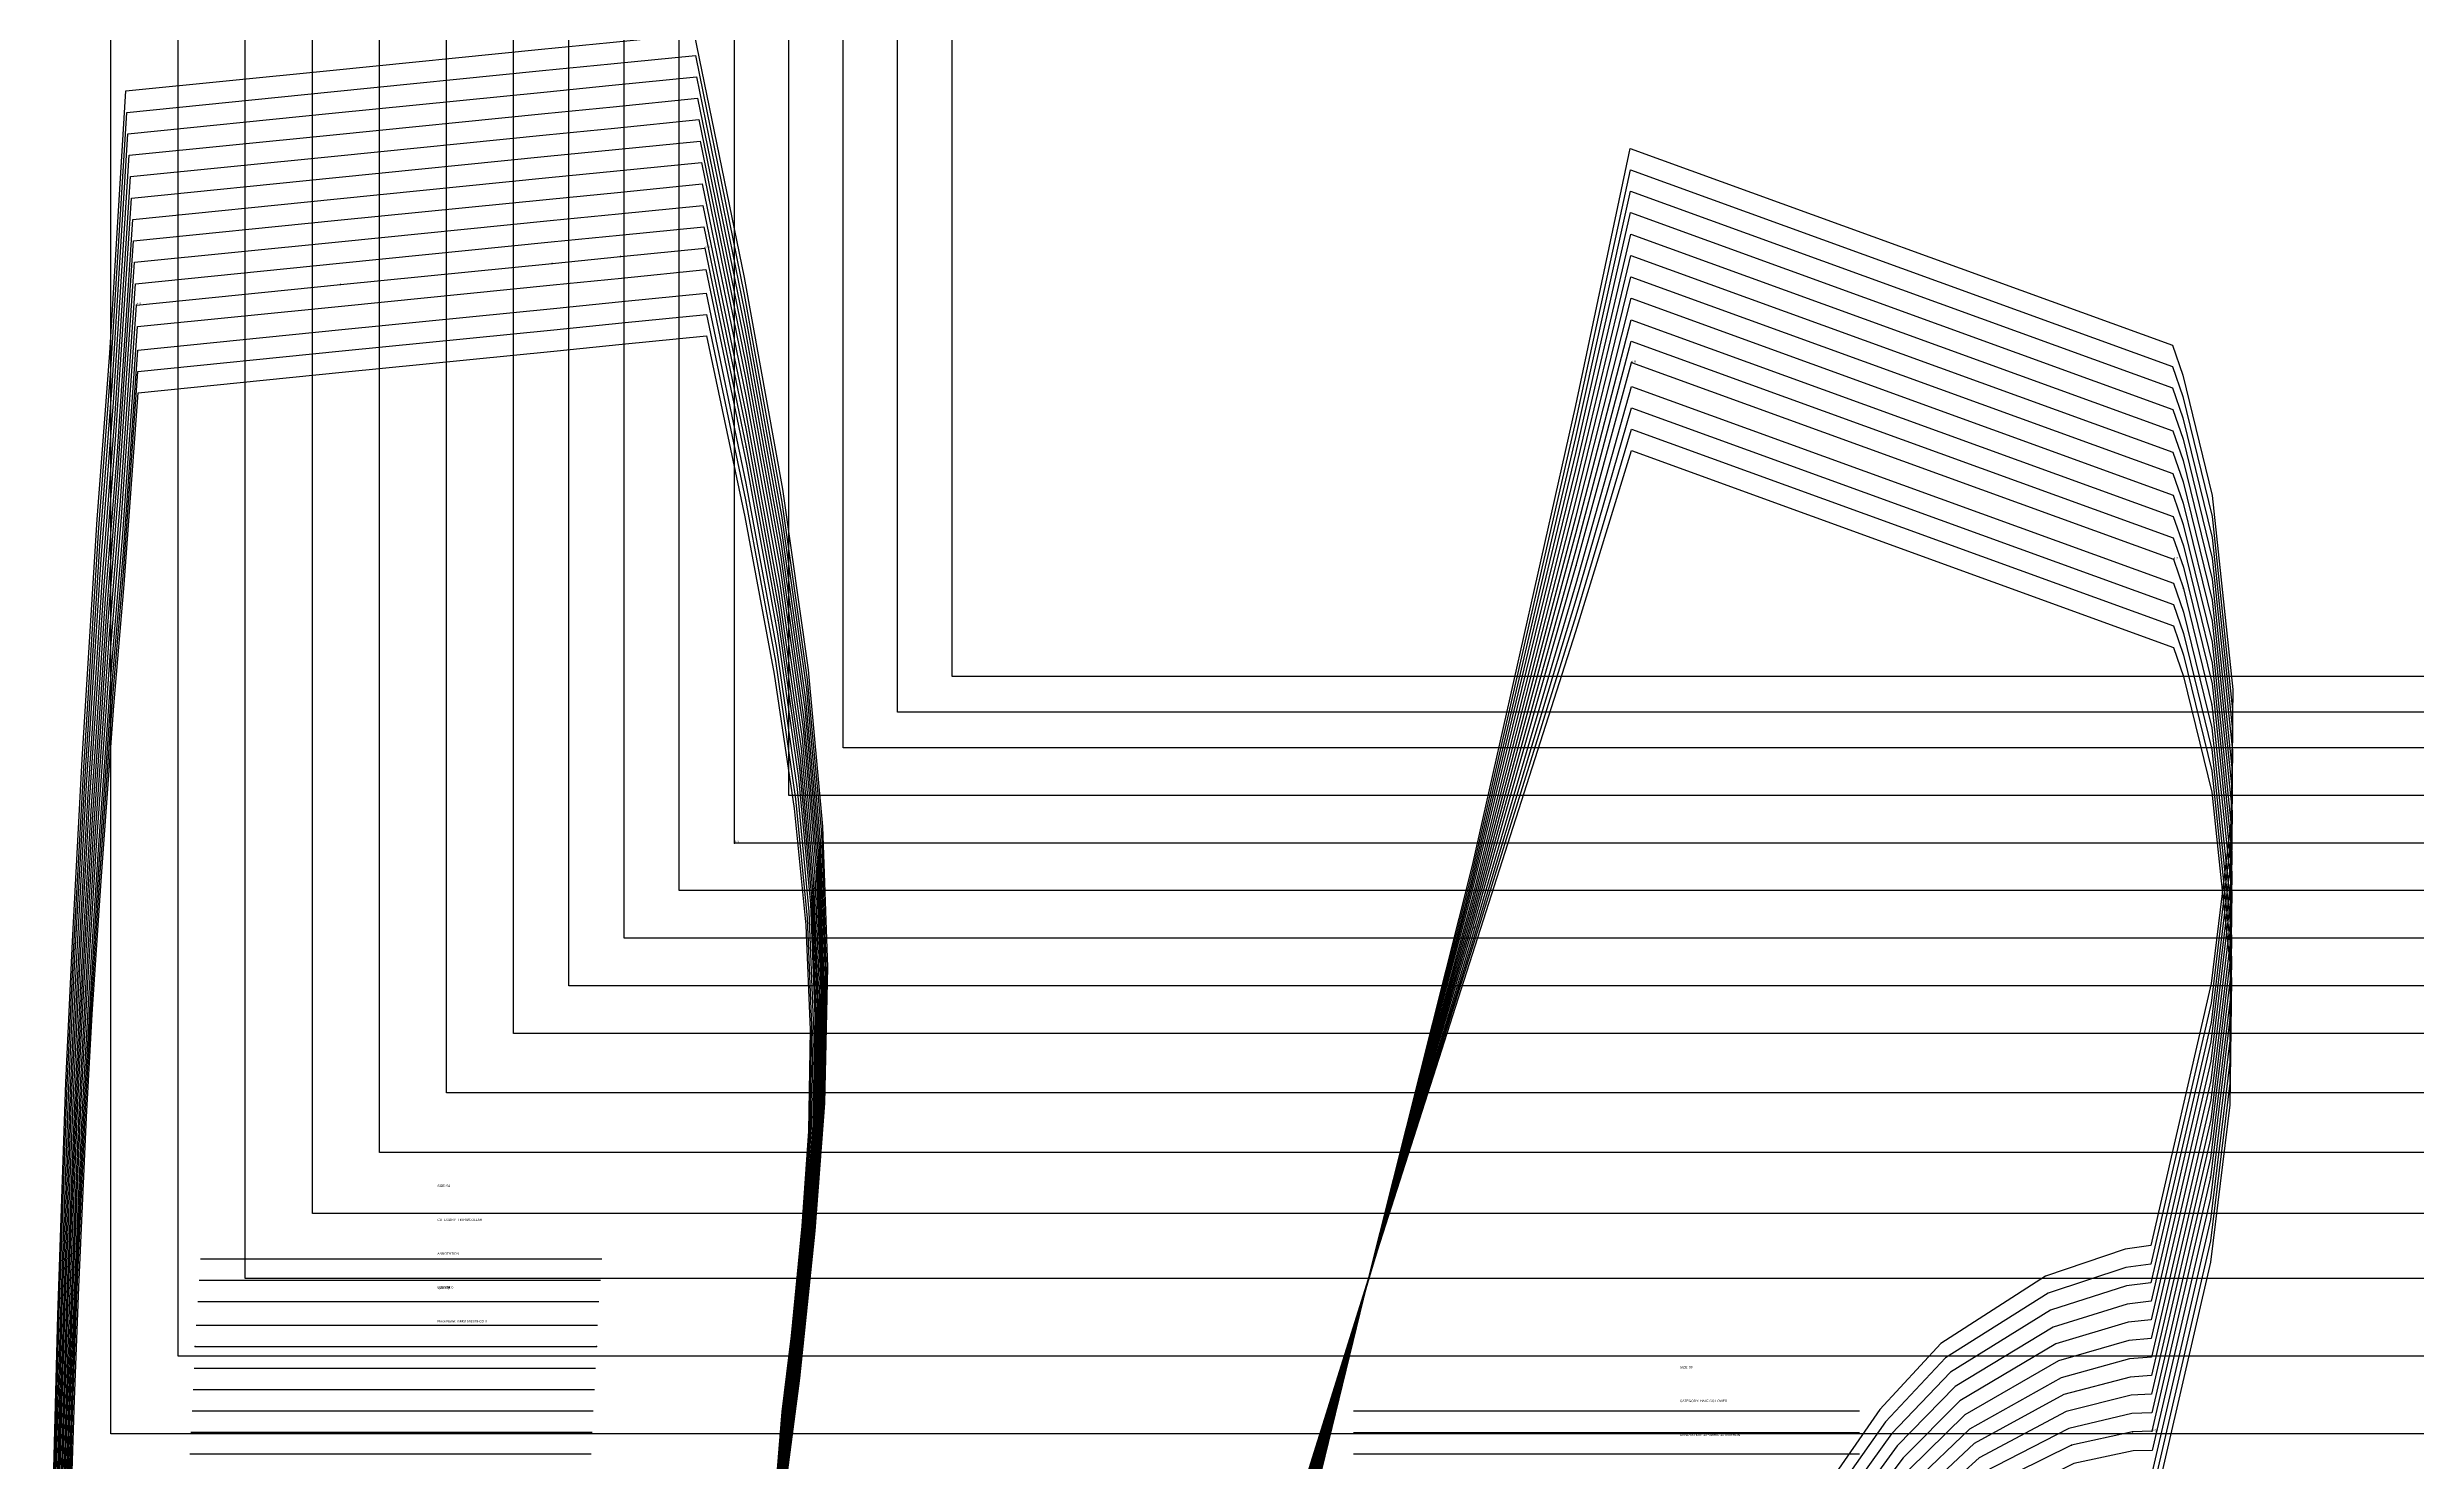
# Model space of a CAD drawing. Extents: x -839 to 1721, y -537 to 682.
# Drawn here: x 787.2 to 1036.1, y 133.1 to 281.7 of the extents above; entities that cross this region are included whole.
import ezdxf

# ---------------------------------------------------------------- set-up
doc = ezdxf.new("R2010")
doc.units = 0

# ---------------------------------------------------------------- blocks, each defined once
blk = doc.blocks.new('GMG1016S19-FR_42')
at = {"layer": '1'}
for points in [[(882.2487, 215.6359), (882.2462, 450.6392)], [(1499.1309, 215.6359), (882.2487, 215.6359)]]:
    blk.add_lwpolyline(points, dxfattribs=at)
at = {"layer": '6'}
blk.add_line((1499.1309, 215.6359), (882.2487, 215.6359), dxfattribs=at)
blk = doc.blocks.new('GMG1016S19-FR_44')
at = {"layer": '1'}
for points in [[(876.5286, 211.8843), (876.5261, 454.3908)], [(1502.2526, 211.8843), (876.5286, 211.8843)]]:
    blk.add_lwpolyline(points, dxfattribs=at)
at = {"layer": '6'}
blk.add_line((1502.2526, 211.8843), (876.5286, 211.8843), dxfattribs=at)
blk = doc.blocks.new('GMG1016S19-FR_46')
at = {"layer": '1'}
for points in [[(870.8111, 208.1353), (870.8086, 458.1399)], [(1505.3742, 208.1353), (870.8111, 208.1353)]]:
    blk.add_lwpolyline(points, dxfattribs=at)
at = {"layer": '6'}
blk.add_line((1505.3742, 208.1353), (870.8111, 208.1353), dxfattribs=at)
blk = doc.blocks.new('GMG1016S19-FR_48')
at = {"layer": '1'}
for points in [[(865.091, 203.134), (865.091, 463.1411)], [(1508.4984, 203.134), (865.091, 203.134)]]:
    blk.add_lwpolyline(points, dxfattribs=at)
at = {"layer": '6'}
blk.add_line((1508.4984, 203.134), (865.091, 203.134), dxfattribs=at)
blk = doc.blocks.new('GMG1016S19-FR_50')
at = {"layer": '1'}
for points in [[(859.376, 198.1353), (859.3735, 468.1398)], [(1511.6201, 198.1353), (859.376, 198.1353)]]:
    blk.add_lwpolyline(points, dxfattribs=at)
at = {"layer": '2'}
blk.add_point((859.376, 198.1353), dxfattribs=at)
at = {"layer": '4'}
blk.add_point((859.376, 198.1353, -3.998), dxfattribs=at)
at = {"layer": '6'}
blk.add_line((1511.6201, 198.1353), (859.376, 198.1353), dxfattribs=at)
at = {"layer": '2'}
blk.add_text('# 1', height=0.25, dxfattribs=at).set_placement((859.376, 198.1353))
blk = doc.blocks.new('GMG1016S19-FR_52')
at = {"layer": '1'}
for points in [[(853.5797, 193.1366), (853.5772, 473.1411)], [(1514.6655, 193.1366), (853.5797, 193.1366)]]:
    blk.add_lwpolyline(points, dxfattribs=at)
at = {"layer": '6'}
blk.add_line((1514.6655, 193.1366), (853.5797, 193.1366), dxfattribs=at)
blk = doc.blocks.new('GMG1016S19-FR_54')
at = {"layer": '1'}
for points in [[(847.7835, 188.1353), (847.7809, 478.1398)], [(1517.711, 188.1353), (847.7835, 188.1353)]]:
    blk.add_lwpolyline(points, dxfattribs=at)
at = {"layer": '6'}
blk.add_line((1517.711, 188.1353), (847.7835, 188.1353), dxfattribs=at)
blk = doc.blocks.new('GMG1016S19-FR_56')
at = {"layer": '1'}
for points in [[(841.9872, 183.1366), (841.9846, 484.3908)], [(1520.8047, 183.1366), (841.9872, 183.1366)]]:
    blk.add_lwpolyline(points, dxfattribs=at)
at = {"layer": '6'}
blk.add_line((1520.8047, 183.1366), (841.9872, 183.1366), dxfattribs=at)
blk = doc.blocks.new('GMG1016S19-FR_58')
at = {"layer": '1'}
for points in [[(836.1909, 178.1353), (836.1884, 490.69)], [(1523.901, 178.1353), (836.1909, 178.1353)]]:
    blk.add_lwpolyline(points, dxfattribs=at)
at = {"layer": '6'}
blk.add_line((1523.901, 178.1353), (836.1909, 178.1353), dxfattribs=at)
blk = doc.blocks.new('GMG1016S19-FR_60')
at = {"layer": '1'}
for points in [[(829.1475, 171.8844), (829.1424, 498.1423)], [(1528.2469, 171.8844), (829.1475, 171.8844)]]:
    blk.add_lwpolyline(points, dxfattribs=at)
at = {"layer": '6'}
blk.add_line((1528.2469, 171.8844), (829.1475, 171.8844), dxfattribs=at)
blk = doc.blocks.new('GMG1016S19-FR_62')
at = {"layer": '1'}
for points in [[(822.1015, 165.636), (822.099, 505.5921)], [(1532.5929, 165.636), (822.1015, 165.636)]]:
    blk.add_lwpolyline(points, dxfattribs=at)
at = {"layer": '6'}
blk.add_line((1532.5929, 165.636), (822.1015, 165.636), dxfattribs=at)
blk = doc.blocks.new('GMG1016S19-FR_64')
at = {"layer": '1'}
for points in [[(815.048, 159.2276), (815.0454, 512.8845)], [(1536.9439, 159.2276), (815.048, 159.2276)]]:
    blk.add_lwpolyline(points, dxfattribs=at)
at = {"layer": '6'}
blk.add_line((1536.9439, 159.2276), (815.048, 159.2276), dxfattribs=at)
blk = doc.blocks.new('GMG1016S19-FR_66')
at = {"layer": '1'}
for points in [[(807.9969, 152.3772), (807.9944, 519.7349)], [(1541.2975, 152.3772), (807.9969, 152.3772)]]:
    blk.add_lwpolyline(points, dxfattribs=at)
at = {"layer": '6'}
blk.add_line((1541.2975, 152.3772), (807.9969, 152.3772), dxfattribs=at)
blk = doc.blocks.new('GMG1016S19-FR_68')
at = {"layer": '1'}
for points in [[(800.9433, 144.2263), (800.9408, 527.8832)], [(1545.6485, 144.2263), (800.9433, 144.2263)]]:
    blk.add_lwpolyline(points, dxfattribs=at)
at = {"layer": '6'}
blk.add_line((1545.6485, 144.2263), (800.9433, 144.2263), dxfattribs=at)
blk = doc.blocks.new('GMG1016S19-FR_70')
at = {"layer": '1'}
for points in [[(793.8923, 136.078), (793.8898, 536.034)], [(1550.002, 136.078), (793.8923, 136.078)]]:
    blk.add_lwpolyline(points, dxfattribs=at)
at = {"layer": '6'}
blk.add_line((1550.002, 136.078), (793.8923, 136.078), dxfattribs=at)
blk = doc.blocks.new('GMG1016S19-CO 3_42')
at = {"layer": '1'}
for points in [[(796.7396, 245.4428), (818.1874, 247.5993), (840.4175, 249.8319), (847.5828, 250.5406), (856.4576, 251.4245)], [(856.4576, 251.4245), (860.4708, 232.4151), (863.5747, 215.8721), (865.6676, 201.7599), (866.869, 189.5018), (867.3313, 178.524), (867.1688, 167.8788), (866.4702, 157.8788), (865.3425, 146.3447), (864.3595, 138.3742), (863.6458, 129.7128), (862.9244, 121.4425), (862.2132, 113.0707), (861.342, 100.9701), (860.6232, 85.7047), (860.1685, 66.797), (860.1203, 51.8719), (860.3006, 44.1097)], [(789.3, 44.1097), (789.1501, 58.6487), (789.0434, 73.2562), (789.0409, 86.5632), (789.1374, 99.977), (789.3432, 113.4492), (789.653, 126.8019), (790.0544, 139.6747), (790.4988, 151.4755), (791.3091, 169.3266), (791.9263, 180.1521), (792.8458, 194.1551), (794.1946, 212.5599), (795.2842, 225.3108), (796.7396, 245.4428)]]:
    blk.add_lwpolyline(points, dxfattribs=at)
at = {"layer": '5'}
blk.add_line((803.3106, 154.4397), (845.4594, 154.4397), dxfattribs=at)
at = {"layer": '7'}
blk.add_line((803.3106, 154.4397), (845.4594, 154.4397), dxfattribs=at)
at = {"layer": '1'}
for s, p in [('SIZE: 42', (828.1848, 151.3231)), ('Piece Name: GMG1016S19-CO 3', (828.1848, 147.7671))]:
    blk.add_text(s, height=0.25, dxfattribs=at).set_placement(p)
blk = doc.blocks.new('GMG1016S19-CO 3_44')
at = {"layer": '1'}
for points in [[(796.7269, 247.6831), (818.1747, 249.8395), (840.4048, 252.0722), (847.5701, 252.7808), (856.4449, 253.6648)], [(856.4449, 253.6648), (860.5317, 234.1906), (863.6889, 217.2437), (865.8149, 202.786), (867.029, 190.2283), (867.4888, 178.9837), (867.311, 168.0795), (866.582, 157.8382), (865.4111, 146.0272), (864.3951, 137.8636), (863.6534, 128.9965), (862.9041, 120.5231), (862.1649, 111.9506), (861.2556, 99.5604), (860.5013, 83.9242), (860.011, 64.5592), (859.9628, 49.6342), (860.1431, 41.8719)], [(789.1425, 41.8719), (788.9926, 56.4109), (788.8859, 71.0185), (788.8809, 84.6684), (788.9748, 98.4352), (789.1806, 112.2579), (789.4955, 125.9536), (789.902, 139.1616), (790.3541, 151.2672), (791.1796, 169.5831), (791.8095, 180.6931), (792.7493, 195.0568), (794.126, 213.9443), (795.241, 227.0278), (796.7269, 247.6831)]]:
    blk.add_lwpolyline(points, dxfattribs=at)
at = {"layer": '5'}
blk.add_line((803.1531, 152.2019), (845.3019, 152.2019), dxfattribs=at)
at = {"layer": '7'}
blk.add_line((803.1531, 152.2019), (845.3019, 152.2019), dxfattribs=at)
at = {"layer": '1'}
for s, p in [('SIZE: 44', (828.1848, 151.3231)), ('Piece Name: GMG1016S19-CO 3', (828.1848, 147.7671))]:
    blk.add_text(s, height=0.25, dxfattribs=at).set_placement(p)
blk = doc.blocks.new('GMG1016S19-CO 3_46')
at = {"layer": '1'}
for points in [[(796.7092, 249.9183), (818.1569, 252.0747), (840.387, 254.3074), (847.5523, 255.0161), (856.4271, 255.9)], [(856.4271, 255.9), (860.5876, 235.961), (863.8007, 218.6077), (865.9597, 203.8097), (867.1891, 190.9547), (867.6463, 179.4409), (867.4507, 168.2827), (866.6938, 157.7976), (865.4822, 145.7072), (864.4332, 137.3531), (863.661, 128.2777), (862.8838, 119.6061), (862.1167, 110.8304), (861.1769, 98.1482), (860.3869, 82.1436), (859.8612, 62.3215), (859.8129, 47.3965), (859.9907, 39.6342)], [(788.9926, 39.6342), (788.8428, 54.1732), (788.7361, 68.7807), (788.7259, 82.7786), (788.8148, 96.8909), (789.018, 111.0616), (789.3406, 125.1103), (789.7496, 138.651), (790.2068, 151.064), (791.05, 169.8422), (791.6926, 181.2316), (792.6477, 195.9636), (794.0548, 215.326), (795.1928, 228.7397), (796.7092, 249.9183)]]:
    blk.add_lwpolyline(points, dxfattribs=at)
at = {"layer": '5'}
blk.add_line((803.0033, 149.9642), (845.1495, 149.9642), dxfattribs=at)
at = {"layer": '7'}
blk.add_line((803.0033, 149.9642), (845.1495, 149.9642), dxfattribs=at)
at = {"layer": '1'}
for s, p in [('SIZE: 46', (828.1848, 151.3231)), ('Piece Name: GMG1016S19-CO 3', (828.1848, 147.7671))]:
    blk.add_text(s, height=0.25, dxfattribs=at).set_placement(p)
blk = doc.blocks.new('GMG1016S19-CO 3_48')
at = {"layer": '1'}
for points in [[(796.6736, 252.4024), (818.1214, 254.5589), (840.3514, 256.7915), (847.5168, 257.5002), (856.3915, 258.3841)], [(856.3915, 258.3841), (860.6384, 237.9269), (863.9125, 220.1266), (866.1121, 204.945), (867.3592, 191.7624), (867.8139, 179.954), (867.6031, 168.5062), (866.8131, 157.7569), (865.5584, 145.3541), (864.4713, 136.7892), (863.6737, 127.4827), (862.8685, 118.5876), (862.071, 109.5909), (861.0905, 96.5836), (860.26, 80.1701), (859.7011, 59.8399), (859.6529, 44.9149), (859.8332, 37.1526)], [(788.8326, 37.1526), (788.6828, 51.6916), (788.5761, 66.2991), (788.5583, 80.6781), (788.6446, 95.1764), (788.8478, 109.7382), (789.1679, 124.168), (789.5844, 138.0821), (790.0467, 150.8354), (790.9002, 170.1293), (791.5555, 181.8285), (792.5308, 196.9644), (793.966, 216.8576), (795.1267, 230.6397), (796.6736, 252.4024)]]:
    blk.add_lwpolyline(points, dxfattribs=at)
at = {"layer": '5'}
blk.add_line((802.8433, 147.4826), (844.992, 147.4826), dxfattribs=at)
at = {"layer": '7'}
blk.add_line((802.8433, 147.4826), (844.992, 147.4826), dxfattribs=at)
at = {"layer": '1'}
for s, p in [('SIZE: 48', (828.1848, 151.3231)), ('Piece Name: GMG1016S19-CO 3', (828.1848, 147.7671))]:
    blk.add_text(s, height=0.25, dxfattribs=at).set_placement(p)
blk = doc.blocks.new('GMG1016S19-CO 3_50')
at = {"layer": '1'}
for points in [[(796.5644, 254.6528), (818.0121, 256.8093), (840.2422, 259.0419), (847.4076, 259.7506), (856.2823, 260.6345)], [(856.2823, 260.6345), (860.6181, 239.7151), (863.9607, 221.5109), (866.2035, 205.9839), (867.4736, 192.499), (867.9358, 180.4213), (867.7148, 168.7196), (866.9046, 157.7239), (865.6143, 145.0442), (864.5018, 136.2812), (863.6813, 126.7638), (862.8533, 117.6706), (862.0354, 108.4682), (861.027, 95.1637), (860.1736, 78.3819), (859.5919, 57.5895), (859.5437, 42.6644), (859.724, 34.9022)], [(788.7234, 34.9022), (788.5735, 49.4412), (788.4669, 64.0487), (788.4338, 78.7781), (788.5075, 93.627), (788.7005, 108.5393), (789.013, 123.3196), (789.4244, 137.569), (789.8867, 150.6297), (790.7401, 170.3909), (791.398, 182.3746), (792.381, 197.8762), (793.8288, 218.2496), (795.0048, 232.3669), (796.5644, 254.6528)]]:
    blk.add_lwpolyline(points, dxfattribs=at)
at = {"layer": '2'}
for p in [(847.4076, 259.7506), (856.2823, 260.6345), (856.2823, 260.6345), (796.5644, 254.6528), (796.5644, 254.6528), (802.734, 145.2322), (844.8828, 145.2322)]:
    blk.add_point(p, dxfattribs=at)
at = {"layer": '3'}
for p in [(840.2422, 259.0419), (818.0121, 256.8093), (860.6181, 239.7151), (795.0048, 232.3669), (863.9607, 221.5109), (793.8288, 218.2496), (866.2035, 205.9839), (792.381, 197.8762), (867.4736, 192.499), (791.398, 182.3746), (867.9358, 180.4213), (790.7401, 170.3909), (867.7148, 168.7196), (866.9046, 157.7239), (789.8867, 150.6297), (865.6143, 145.0442), (789.4244, 137.569), (864.5018, 136.2812)]:
    blk.add_point(p, dxfattribs=at)
at = {"layer": '5'}
blk.add_line((802.734, 145.2322), (844.8828, 145.2322), dxfattribs=at)
at = {"layer": '7'}
blk.add_line((802.734, 145.2322), (844.8828, 145.2322), dxfattribs=at)
at = {"layer": '1'}
for s, p in [('SIZE: 50', (828.1848, 161.9911)), ('CATEGORY: TM-RIBCOLLAR', (828.1848, 158.4351)), ('ANNOTATION', (828.1848, 154.8791)), ('Quantity: 0', (828.1848, 151.3231)), ('Piece Name: GMG1016S19-CO 3', (828.1848, 147.7671))]:
    blk.add_text(s, height=0.25, dxfattribs=at).set_placement(p)
at = {"layer": '2'}
for p in [(856.2823, 260.6345), (856.2823, 260.6345), (796.5644, 254.6528), (796.5644, 254.6528)]:
    blk.add_text('# 3', height=0.25, dxfattribs=at).set_placement(p)
blk = doc.blocks.new('GMG1016S19-CO 3_52')
at = {"layer": '1'}
for points in [[(796.4602, 256.9033), (817.908, 259.0597), (840.1381, 261.2924), (847.3034, 262.0011), (856.1782, 262.885)], [(856.1782, 262.885), (860.6003, 241.4982), (864.009, 222.8901), (866.2975, 207.0177), (867.5904, 193.2331), (868.0603, 180.8887), (867.8292, 168.9253), (866.9986, 157.6883), (865.6727, 144.7267), (864.5348, 135.7732), (863.6889, 126.0425), (862.8406, 116.7486), (862.0024, 107.343), (860.9661, 93.7464), (860.0898, 76.5912), (859.4878, 55.339), (859.4395, 40.414), (859.6199, 32.6518)], [(788.6192, 32.6518), (788.4694, 47.1907), (788.3627, 61.7983), (788.3119, 76.8731), (788.3729, 92.07), (788.5557, 107.3354), (788.8605, 122.4636), (789.2669, 137.0508), (789.7292, 150.4188), (790.5827, 170.6474), (791.2431, 182.9156), (792.2337, 198.7805), (793.6942, 219.6415), (794.8854, 234.0865), (796.4602, 256.9033)]]:
    blk.add_lwpolyline(points, dxfattribs=at)
at = {"layer": '5'}
blk.add_line((802.6299, 142.9817), (844.7786, 142.9817), dxfattribs=at)
at = {"layer": '7'}
blk.add_line((802.6299, 142.9817), (844.7786, 142.9817), dxfattribs=at)
at = {"layer": '1'}
for s, p in [('SIZE: 52', (828.1848, 151.3231)), ('Piece Name: GMG1016S19-CO 3', (828.1848, 147.7671))]:
    blk.add_text(s, height=0.25, dxfattribs=at).set_placement(p)
blk = doc.blocks.new('GMG1016S19-CO 3_54')
at = {"layer": '1'}
for points in [[(796.3536, 259.1537), (817.8013, 261.3076), (840.0314, 263.5428), (847.1942, 264.2489), (856.0715, 265.1354)], [(856.0715, 265.1354), (860.5825, 243.2838), (864.0572, 224.2719), (866.389, 208.054), (867.7047, 193.9697), (868.1822, 181.3611), (867.9434, 169.1361), (867.09, 157.6528), (865.7311, 144.4118), (864.5627, 135.2652), (863.6991, 125.3211), (862.8279, 115.8291), (861.9668, 106.2203), (860.9026, 92.329), (860.0009, 74.798), (859.3811, 53.0886), (859.3329, 38.1636), (859.5107, 30.4013)], [(788.51, 30.4013), (788.3602, 44.9403), (788.256, 59.5478), (788.1875, 74.9707), (788.2357, 90.518), (788.4084, 106.134), (788.7056, 121.6102), (789.1069, 136.5352), (789.5667, 150.2131), (790.4201, 170.9065), (791.0856, 183.4566), (792.0838, 199.6898), (793.557, 221.0308), (794.761, 235.8137), (796.3536, 259.1537)]]:
    blk.add_lwpolyline(points, dxfattribs=at)
at = {"layer": '5'}
blk.add_line((802.5207, 140.7313), (844.6694, 140.7313), dxfattribs=at)
at = {"layer": '7'}
blk.add_line((802.5207, 140.7313), (844.6694, 140.7313), dxfattribs=at)
at = {"layer": '1'}
for s, p in [('SIZE: 54', (828.1848, 151.3231)), ('Piece Name: GMG1016S19-CO 3', (828.1848, 147.7671))]:
    blk.add_text(s, height=0.25, dxfattribs=at).set_placement(p)
blk = doc.blocks.new('GMG1016S19-CO 3_56')
at = {"layer": '1'}
for points in [[(796.2723, 261.4042), (817.72, 263.5606), (839.9501, 265.7933), (847.1155, 266.5019), (855.9902, 267.3859)], [(855.9902, 267.3859), (860.5876, 245.0694), (864.1284, 225.6511), (866.5007, 209.0878), (867.8368, 194.7063), (868.3143, 181.826), (868.0654, 169.3444), (867.1865, 157.6198), (865.7946, 144.0968), (864.5957, 134.7572), (863.7093, 124.6048), (862.8152, 114.9046), (861.9313, 105.0951), (860.8391, 90.9092), (859.9069, 73.0073), (859.2617, 50.8381), (859.2135, 35.9131), (859.3938, 28.1509)], [(788.3932, 28.1509), (788.2433, 42.6898), (788.1367, 57.2974), (788.0579, 73.0682), (788.096, 88.9635), (788.2611, 104.9351), (788.5532, 120.7593), (788.9545, 136.0196), (789.4117, 150.0048), (790.2703, 171.1656), (790.9408, 183.9976), (791.9517, 200.5991), (793.4452, 222.4202), (794.6644, 237.5332), (796.2723, 261.4042)]]:
    blk.add_lwpolyline(points, dxfattribs=at)
at = {"layer": '5'}
blk.add_line((802.4038, 138.4809), (844.5526, 138.4809), dxfattribs=at)
at = {"layer": '7'}
blk.add_line((802.4038, 138.4809), (844.5526, 138.4809), dxfattribs=at)
at = {"layer": '1'}
for s, p in [('SIZE: 56', (828.1848, 151.3231)), ('Piece Name: GMG1016S19-CO 3', (828.1848, 147.7671))]:
    blk.add_text(s, height=0.25, dxfattribs=at).set_placement(p)
blk = doc.blocks.new('GMG1016S19-CO 3_58')
at = {"layer": '1'}
for points in [[(796.1986, 263.6546), (817.6464, 265.8111), (839.8764, 268.0437), (847.0418, 268.7524), (855.9166, 269.6363)], [(855.9166, 269.6363), (860.5952, 246.8525), (864.1995, 227.0278), (866.6125, 210.1216), (867.9688, 195.4378), (868.4489, 182.2933), (868.1873, 169.5501), (867.2831, 157.5817), (865.8556, 143.7818), (864.6287, 134.2467), (863.7169, 123.8835), (862.7974, 113.9876), (861.8906, 103.9699), (860.768, 89.4919), (859.8053, 71.2216), (859.1347, 48.5877), (859.0865, 33.6627), (859.2668, 25.9004)], [(788.2662, 25.9004), (788.1163, 40.4394), (788.0096, 55.0469), (787.9208, 71.1632), (787.9487, 87.4142), (788.1062, 103.7337), (788.3957, 119.9084), (788.7971, 135.5014), (789.2568, 149.7966), (790.1204, 171.4247), (790.7986, 184.5412), (791.8197, 201.5084), (793.331, 223.8096), (794.5705, 239.2604), (796.1986, 263.6546)]]:
    blk.add_lwpolyline(points, dxfattribs=at)
at = {"layer": '5'}
blk.add_line((802.2768, 136.2304), (844.4256, 136.2304), dxfattribs=at)
at = {"layer": '7'}
blk.add_line((802.2768, 136.2304), (844.4256, 136.2304), dxfattribs=at)
at = {"layer": '1'}
for s, p in [('SIZE: 58', (828.1848, 151.3231)), ('Piece Name: GMG1016S19-CO 3', (828.1848, 147.7671))]:
    blk.add_text(s, height=0.25, dxfattribs=at).set_placement(p)
blk = doc.blocks.new('GMG1016S19-CO 3_60')
at = {"layer": '1'}
for points in [[(796.0564, 265.905), (817.5041, 268.0615), (839.7342, 270.2942), (846.8995, 271.0028), (855.7743, 271.8867)], [(855.7743, 271.8867), (860.547, 248.6406), (864.2249, 228.4121), (866.6862, 211.1604), (868.0705, 196.1795), (868.5581, 182.7632), (868.2914, 169.7635), (867.3694, 157.5512), (865.9089, 143.4694), (864.6567, 133.7412), (863.727, 123.1672), (862.7898, 113.0682), (861.8627, 102.8472), (860.7146, 88.0746), (859.7342, 69.4309), (859.0484, 46.3373), (859.0001, 31.4122), (859.1804, 23.65)], [(788.1798, 23.65), (788.03, 38.1889), (787.9233, 52.7965), (787.8141, 69.2608), (787.8242, 85.8597), (787.969, 102.5297), (788.2459, 119.0549), (788.637, 134.9858), (789.0917, 149.5883), (789.9502, 171.6812), (790.6284, 185.0822), (791.652, 202.4152), (793.1735, 225.199), (794.4181, 240.9826), (796.0564, 265.905)]]:
    blk.add_lwpolyline(points, dxfattribs=at)
at = {"layer": '5'}
blk.add_line((802.1905, 133.98), (844.3392, 133.98), dxfattribs=at)
at = {"layer": '7'}
blk.add_line((802.1905, 133.98), (844.3392, 133.98), dxfattribs=at)
at = {"layer": '1'}
for s, p in [('SIZE: 60', (828.1848, 151.3231)), ('Piece Name: GMG1016S19-CO 3', (828.1848, 147.7671))]:
    blk.add_text(s, height=0.25, dxfattribs=at).set_placement(p)
blk = doc.blocks.new('GMG1016S19-CO 3_62')
at = {"layer": '1'}
for points in [[(795.9294, 268.1555), (817.3771, 270.3119), (839.6072, 272.5446), (846.77, 273.2532), (855.6473, 274.1372)], [(855.6473, 274.1372), (860.514, 250.4263), (864.2604, 229.7938), (866.7649, 212.1967), (868.1771, 196.9161), (868.675, 183.2356), (868.3956, 169.9743), (867.4558, 157.5181), (865.9673, 143.1545), (864.6872, 133.2332), (863.7372, 122.4484), (862.7796, 112.1487), (861.8322, 101.7245), (860.6613, 86.6547), (859.658, 67.6402), (858.9544, 44.0868), (858.9061, 29.1618), (859.0839, 21.3996)], [(788.0859, 21.3996), (787.936, 35.9385), (787.8293, 50.5461), (787.7023, 67.3583), (787.6972, 84.3077), (787.8293, 101.3283), (788.096, 118.2015), (788.4796, 134.4676), (788.9291, 149.38), (789.7851, 171.9403), (790.4633, 185.6233), (791.4945, 203.322), (793.0236, 226.5884), (794.2809, 242.7072), (795.9294, 268.1555)]]:
    blk.add_lwpolyline(points, dxfattribs=at)
for s, p in [('SIZE: 62', (828.1848, 151.3231)), ('Piece Name: GMG1016S19-CO 3', (828.1848, 147.7671))]:
    blk.add_text(s, height=0.25, dxfattribs=at).set_placement(p)
blk = doc.blocks.new('GMG1016S19-CO 3_64')
at = {"layer": '1'}
for points in [[(795.7998, 270.4059), (817.2476, 272.5598), (839.4777, 274.7925), (846.643, 275.5012), (855.5178, 276.3851)], [(855.5178, 276.3851), (860.4759, 252.2094), (864.296, 231.1731), (866.8513, 213.233), (868.2863, 197.6527), (868.7918, 183.703), (868.5099, 170.1826), (867.5498, 157.4851), (866.0308, 142.8395), (864.7253, 132.7227), (863.755, 121.7296), (862.7745, 111.2267), (861.8119, 100.5993), (860.6155, 85.2348), (859.5894, 65.8495), (858.8731, 41.8338), (858.8248, 26.9088), (859.0052, 19.1466)], [(788.0046, 19.1466), (787.8547, 33.6855), (787.748, 48.2931), (787.6007, 65.4508), (787.5804, 82.7507), (787.6972, 100.1243), (787.9538, 117.3455), (788.3297, 133.9495), (788.7742, 149.1692), (789.6251, 172.1968), (790.3033, 186.1617), (791.337, 204.2287), (792.8763, 227.9752), (794.1437, 244.4268), (795.7998, 270.4059)]]:
    blk.add_lwpolyline(points, dxfattribs=at)
for s, p in [('SIZE: 64', (828.1848, 151.3206)), ('Piece Name: GMG1016S19-CO 3', (828.1848, 147.7646))]:
    blk.add_text(s, height=0.25, dxfattribs=at).set_placement(p)
blk = doc.blocks.new('GMG1016S19-CO 3_66')
at = {"layer": '1'}
for points in [[(795.6804, 272.6538), (817.1282, 274.8103), (839.3583, 277.0429), (846.5236, 277.7516), (855.3984, 278.6355)], [(855.3984, 278.6355), (860.4479, 253.995), (864.3392, 232.5548), (866.9402, 214.2694), (868.4007, 198.3893), (868.9137, 184.1729), (868.6242, 170.3934), (867.6437, 157.4521), (866.0918, 142.5271), (864.7608, 132.2172), (863.7702, 121.0107), (862.772, 110.3072), (861.7865, 99.4741), (860.5648, 83.8175), (859.5183, 64.0589), (858.7817, 39.5834), (858.7334, 24.6584), (858.9138, 16.8961)], [(787.9131, 16.8961), (787.7633, 31.4351), (787.6566, 46.0426), (787.4915, 63.5483), (787.4559, 81.1962), (787.5601, 98.9229), (787.8065, 116.4921), (788.1773, 133.4313), (788.6167, 148.9584), (789.4651, 172.4534), (790.1458, 186.7028), (791.1847, 205.1355), (792.7341, 229.3646), (794.0117, 246.1515), (795.6804, 272.6538)]]:
    blk.add_lwpolyline(points, dxfattribs=at)
for s, p in [('SIZE: 66', (828.1848, 151.3206)), ('Piece Name: GMG1016S19-CO 3', (828.1848, 147.7646))]:
    blk.add_text(s, height=0.25, dxfattribs=at).set_placement(p)
blk = doc.blocks.new('GMG1016S19-CO 3_68')
at = {"layer": '1'}
for points in [[(795.5585, 274.9042), (817.0037, 277.0607), (839.2364, 279.2934), (846.4017, 280.002), (855.2765, 280.8859)], [(855.2765, 280.8859), (860.42, 255.7806), (864.3773, 233.9366), (867.0265, 215.3057), (868.515, 199.1284), (869.0331, 184.6428), (868.7385, 170.6068), (867.7377, 157.4191), (866.1553, 142.2147), (864.7964, 131.7092), (863.7855, 120.2919), (862.7695, 109.3877), (861.7636, 98.3514), (860.519, 82.4002), (859.4471, 62.2707), (858.6979, 37.333), (858.6496, 22.4079), (858.8274, 14.6457)], [(787.8293, 14.6457), (787.6794, 29.1847), (787.5728, 43.7922), (787.3873, 61.6433), (787.334, 79.6443), (787.4254, 97.7215), (787.6642, 115.6386), (788.0274, 132.9157), (788.4592, 148.7501), (789.3076, 172.7124), (789.9883, 187.2438), (791.0297, 206.0423), (792.5918, 230.754), (793.8796, 247.8761), (795.5585, 274.9042)]]:
    blk.add_lwpolyline(points, dxfattribs=at)
for s, p in [('SIZE: 68', (828.1823, 151.3206)), ('Piece Name: GMG1016S19-CO 3', (828.1823, 147.7646))]:
    blk.add_text(s, height=0.25, dxfattribs=at).set_placement(p)
blk = doc.blocks.new('GMG1016S19-CO 3_70')
at = {"layer": '1'}
for points in [[(795.4442, 277.1547), (816.892, 279.3112), (839.1221, 281.5438), (846.2874, 282.2525), (855.1622, 283.1364)], [(855.1622, 283.1364), (860.3971, 257.5662), (864.4256, 235.3184), (867.1179, 216.3446), (868.6318, 199.8676), (869.1576, 185.1127), (868.8528, 170.8151), (867.8317, 157.3861), (866.2213, 141.8997), (864.8345, 131.2012), (863.8058, 119.5731), (862.7644, 108.4682), (861.7408, 97.2287), (860.4682, 80.9803), (859.376, 60.48), (858.6064, 35.0825), (858.5581, 20.1575), (858.736, 12.3953)], [(787.7379, 12.3953), (787.588, 26.9342), (787.4813, 41.5418), (787.2807, 59.7409), (787.2121, 78.0898), (787.2908, 96.52), (787.5194, 114.7852), (787.875, 132.3976), (788.3043, 148.5418), (789.1501, 172.969), (789.8334, 187.7848), (790.8824, 206.9516), (792.4521, 232.1434), (793.7551, 249.5982), (795.4442, 277.1547)]]:
    blk.add_lwpolyline(points, dxfattribs=at)
for s, p in [('SIZE: 70', (828.1848, 151.3206)), ('Piece Name: GMG1016S19-CO 3', (828.1848, 147.7646))]:
    blk.add_text(s, height=0.25, dxfattribs=at).set_placement(p)
blk = doc.blocks.new('GMG1016S19-CO L 1_42')
at = {"layer": '1'}
for points in [[(900.7552, 18.0874), (900.9965, 29.9949), (901.4715, 41.9024), (902.0379, 51.054), (902.838, 60.1955), (903.6939, 66.5862), (904.6541, 72.9641), (905.7031, 79.3115), (906.8588, 85.6387), (910.7958, 102.4535), (915.0096, 117.1728), (926.3355, 153.4694), (936.9146, 186.4742), (947.7807, 220.3755), (953.6202, 239.3671)], [(953.6202, 239.3671), (1010.5645, 218.6941)], [(1010.5645, 218.6941), (1011.6186, 215.6359), (1014.5903, 203.4795), (1016.6427, 183.8554), (1016.4623, 170.6449), (1014.4303, 154.0841), (1008.2962, 127.5792)]]:
    blk.add_lwpolyline(points, dxfattribs=at)
at = {"layer": '5'}
blk.add_line((924.4102, 138.4732), (977.5749, 138.4732), dxfattribs=at)
at = {"layer": '7'}
blk.add_line((924.4102, 138.4732), (977.5749, 138.4732), dxfattribs=at)
blk = doc.blocks.new('GMG1016S19-CO L 1_44')
at = {"layer": '1'}
for points in [[(900.7552, 15.837), (900.9787, 27.841), (901.4435, 39.8425), (901.9998, 49.0678), (902.7922, 58.2829), (903.6482, 64.7269), (904.6058, 71.1556), (905.6548, 77.5539), (906.8105, 83.9343), (910.7348, 101.1378), (914.9538, 116.2), (926.3101, 153.3526), (936.9248, 187.1345), (947.7884, 222.057), (953.6202, 241.6175)], [(953.6202, 241.6175), (1010.5645, 220.9445)], [(1010.5645, 220.9445), (1011.6186, 217.8863), (1014.5903, 205.7299), (1016.6427, 186.1059), (1016.4623, 172.8953), (1014.4303, 156.3345), (1008.2962, 129.8296)]]:
    blk.add_lwpolyline(points, dxfattribs=at)
at = {"layer": '5'}
blk.add_line((924.4102, 136.2228), (977.5749, 136.2228), dxfattribs=at)
at = {"layer": '7'}
blk.add_line((924.4102, 136.2228), (977.5749, 136.2228), dxfattribs=at)
blk = doc.blocks.new('GMG1016S19-CO L 1_46')
at = {"layer": '1'}
for points in [[(900.7552, 13.5865), (900.966, 25.6845), (901.413, 37.7826), (901.9617, 47.0815), (902.7465, 56.3703), (903.6, 62.865), (904.555, 69.3471), (905.604, 75.7987), (906.7597, 82.23), (910.6713, 99.8195), (914.8928, 115.2271), (926.2847, 153.2332), (936.9349, 187.7924), (947.7985, 223.736), (953.6202, 243.868)], [(953.6202, 243.868), (1010.5645, 223.1949)], [(1010.5645, 223.1949), (1011.6186, 220.1368), (1014.5903, 207.9803), (1016.6427, 188.3563), (1016.4623, 175.1457), (1014.4303, 158.5849), (1008.2962, 132.0801)]]:
    blk.add_lwpolyline(points, dxfattribs=at)
at = {"layer": '5'}
blk.add_line((924.4102, 133.9724), (977.5749, 133.9724), dxfattribs=at)
at = {"layer": '7'}
blk.add_line((924.4102, 133.9724), (977.5749, 133.9724), dxfattribs=at)
blk = doc.blocks.new('GMG1016S19-CO L 1_48')
at = {"layer": '1'}
for points in [[(900.7552, 11.3361), (900.9507, 23.5306), (901.3851, 35.7226), (901.9236, 45.0952), (902.7034, 54.4577), (903.5543, 61.0058), (904.5068, 67.5387), (905.5558, 74.041), (906.7089, 80.5257), (910.6053, 98.5038), (914.8344, 114.2569), (926.2593, 153.1138), (936.9476, 188.4528), (947.8061, 225.4174), (953.6202, 246.1184)], [(953.6202, 246.1184), (1010.5645, 225.4454)], [(1010.5645, 225.4454), (1011.6186, 222.3872), (1014.5903, 210.2308), (1016.6427, 190.6067), (1016.4623, 177.3962), (1014.4303, 160.8354), (1008.2962, 134.3305)], [(1008.2962, 134.3305), (1006.3303, 134.2848), (1000.0997, 132.9436), (991.6389, 128.7958), (986.4624, 124.361), (981.7888, 119.0346), (980.4248, 117.1677), (979.8305, 116.3524), (977.707, 113.4263), (975.3296, 109.6569), (975.3296, 109.6569), (969.6527, 96.4464), (962.6397, 74.2544), (957.5953, 46.0934), (955.7995, 27.935), (955.7995, 11.3361)]]:
    blk.add_lwpolyline(points, dxfattribs=at)
blk = doc.blocks.new('GMG1016S19-CO L 1_50')
at = {"layer": '1'}
for points in [[(900.7349, 8.8342), (900.9126, 21.1379), (901.3343, 33.4366), (901.8651, 42.893), (902.6348, 52.3342), (903.4831, 58.9433), (904.4356, 65.5346), (905.4796, 72.0954), (906.6327, 78.6334), (910.5189, 97.0458), (914.7531, 113.1799), (926.2136, 152.9868), (936.94, 189.1869), (947.796, 227.2869), (953.5999, 248.6203)], [(953.5999, 248.6203), (1010.5441, 227.9473)], [(1010.5441, 227.9473), (1011.6033, 224.8713), (1014.5929, 212.6514), (1016.663, 192.9207), (1016.4827, 179.6365), (1014.4405, 162.9842), (1008.2759, 136.332)], [(1008.2759, 136.332), (1006.2515, 136.2761), (999.838, 134.8664), (991.1284, 130.551), (985.8121, 125.9587), (981.0217, 120.4469), (979.6247, 118.519), (979.0151, 117.6757), (976.8409, 114.648), (974.405, 110.7517), (974.405, 110.7517), (968.6087, 97.1093), (961.8244, 73.8328), (957.2245, 44.3891), (955.7792, 25.4356), (955.7792, 8.8342)]]:
    blk.add_lwpolyline(points, dxfattribs=at)
at = {"layer": '2'}
for p in [(953.5999, 248.6203), (953.5999, 248.6203), (1010.5441, 227.9473), (1010.5441, 227.9473), (936.94, 189.1869), (1008.2759, 136.332), (1008.2759, 136.332)]:
    blk.add_point(p, dxfattribs=at)
at = {"layer": '3'}
for p in [(947.796, 227.2869), (1011.6033, 224.8713), (1014.5929, 212.6514), (1016.663, 192.9207), (1016.4827, 179.6365), (1014.4405, 162.9842), (926.2136, 152.9868), (999.838, 134.8664), (1006.2515, 136.2761)]:
    blk.add_point(p, dxfattribs=at)
at = {"layer": '1'}
for s, p in [('SIZE: 50', (958.6976, 142.9512)), ('CATEGORY: HALF CO LOWER', (958.6976, 139.3953)), ('ANNOTATION: 1XFABRIC 1X INTERLIN', (958.6976, 135.8392))]:
    blk.add_text(s, height=0.25, dxfattribs=at).set_placement(p)
at = {"layer": '2'}
for s, p in [('# 6', (953.5999, 248.6203)), ('# 6', (953.5999, 248.6203)), ('# 7', (1010.5441, 227.9473)), ('# 7', (1010.5441, 227.9473)), ('# 5', (936.94, 189.1869)), ('# 8', (1008.2759, 136.332)), ('# 8', (1008.2759, 136.332))]:
    blk.add_text(s, height=0.25, dxfattribs=at).set_placement(p)
blk = doc.blocks.new('GMG1016S19-CO L 1_52')
at = {"layer": '1'}
for points in [[(900.7247, 6.5837), (900.8872, 18.9789), (901.2936, 31.3716), (901.8143, 40.9042), (902.5764, 50.419), (903.4247, 57.0764), (904.3747, 63.721), (905.4212, 70.3352), (906.5743, 76.9265), (910.4427, 95.725), (914.682, 112.202), (926.1755, 152.8623), (936.9349, 189.8447), (947.7884, 228.9658), (953.5897, 250.8708)], [(953.5897, 250.8708), (1010.534, 230.1977)], [(1010.534, 230.1977), (1011.5982, 227.1142), (1014.598, 214.8485), (1016.6706, 195.0568), (1016.4954, 181.7294), (1014.4481, 165.0188), (1008.2658, 138.2827)], [(1008.2658, 138.2827), (1006.1728, 138.1938), (999.5637, 136.6368), (990.6255, 132.0521), (985.1975, 127.2185), (980.3257, 121.4527), (978.9059, 119.4359), (978.2912, 118.5546), (976.089, 115.3948), (973.6328, 111.3308), (973.6328, 111.3308), (967.8467, 97.1423), (961.2275, 73.0835), (956.9603, 42.7101), (955.769, 23.1852), (955.769, 6.5837)]]:
    blk.add_lwpolyline(points, dxfattribs=at)
blk = doc.blocks.new('GMG1016S19-CO L 1_54')
at = {"layer": '1'}
for points in [[(900.712, 4.3358), (900.8593, 16.825), (901.2505, 29.3117), (901.7636, 38.9154), (902.5205, 48.509), (903.3637, 55.2171), (904.3112, 61.9151), (905.3577, 68.5801), (906.5108, 75.2221), (910.3665, 94.4093), (914.6109, 111.2292), (926.1349, 152.743), (936.9349, 190.5026), (947.7858, 230.6422), (953.577, 253.1212)], [(953.577, 253.1212), (1010.5213, 232.4482)], [(1010.5213, 232.4482), (1011.5881, 229.3544), (1014.6005, 217.0507), (1016.6833, 197.1904), (1016.5055, 183.8224), (1014.4532, 167.0609), (1008.2531, 140.2335)], [(1008.2531, 140.2335), (1006.0915, 140.1115), (999.2894, 138.4123), (990.1225, 133.5507), (984.5853, 128.486), (979.6349, 122.4585), (978.1998, 120.358), (977.5749, 119.4385), (975.3448, 116.1441), (972.8658, 111.9125), (972.8658, 111.9125), (967.0873, 97.1779), (960.6331, 72.3367), (956.6936, 41.0337), (955.7563, 20.9347), (955.7563, 4.3358)]]:
    blk.add_lwpolyline(points, dxfattribs=at)
blk = doc.blocks.new('GMG1016S19-CO L 1_56')
at = {"layer": '1'}
for points in [[(900.7018, 2.0854), (900.8339, 14.6711), (901.2124, 27.2542), (901.7153, 36.9316), (902.4646, 46.5989), (903.3053, 53.3604), (904.2527, 60.1092), (905.2967, 66.8249), (906.4498, 73.5203), (910.2929, 93.0936), (914.5423, 110.2589), (926.0993, 152.6286), (936.9349, 191.163), (947.7858, 232.3262), (953.5669, 255.3716)], [(953.5669, 255.3716), (1010.5111, 234.6986)], [(1010.5111, 234.6986), (1011.583, 231.5947), (1014.6056, 219.2529), (1016.696, 199.3291), (1016.5182, 185.9153), (1014.4608, 169.098), (1008.2429, 142.1842)], [(1008.2429, 142.1842), (1006.0153, 142.0292), (999.0176, 140.1877), (989.6222, 135.0493), (983.9757, 129.7534), (978.944, 123.4694), (977.4937, 121.2825), (976.8612, 120.3249), (974.6006, 116.8959), (972.0987, 112.4967), (972.0987, 112.4967), (966.3303, 97.216), (960.0439, 71.59), (956.4294, 39.3599), (955.7462, 18.6843), (955.7462, 2.0854)]]:
    blk.add_lwpolyline(points, dxfattribs=at)
blk = doc.blocks.new('GMG1016S19-CO L 1_58')
at = {"layer": '1'}
for points in [[(900.6891, -0.1651), (900.806, 12.5146), (901.1717, 25.1943), (901.667, 34.9454), (902.4087, 44.6863), (903.2469, 51.5011), (904.1918, 58.3007), (905.2357, 65.0698), (906.3889, 71.816), (910.2167, 91.7779), (914.4712, 109.2886), (926.0612, 152.5093), (936.9324, 191.8209), (947.7807, 234.0077), (953.5542, 257.6221)], [(953.5542, 257.6221), (1010.4984, 236.949)], [(1010.4984, 236.949), (1011.5728, 233.835), (1014.6056, 221.4525), (1016.7062, 201.4652), (1016.5284, 188.0083), (1014.4659, 171.1376), (1008.2302, 144.1349)], [(1008.2302, 144.1349), (1005.934, 143.9495), (998.7408, 141.9657), (989.1192, 136.5479), (983.361, 131.0158), (978.2531, 124.4778), (976.7825, 122.2045), (976.1424, 121.2114), (973.8564, 117.6452), (971.3291, 113.0783), (971.3291, 113.0783), (965.5709, 97.2516), (959.4495, 70.8406), (956.1627, 37.6835), (955.7335, 16.4339), (955.7335, -0.1651)]]:
    blk.add_lwpolyline(points, dxfattribs=at)
blk = doc.blocks.new('GMG1016S19-CO L 1_60')
at = {"layer": '1'}
for points in [[(900.679, -2.4156), (900.7806, 10.3607), (901.1311, 23.1344), (901.6162, 32.9591), (902.3528, 42.7737), (903.186, 49.6393), (904.1308, 56.4922), (905.1748, 63.3121), (906.3279, 70.1142), (910.143, 90.4621), (914.4026, 108.3158), (926.0256, 152.3899), (936.9324, 192.4812), (947.7757, 235.6866), (953.544, 259.8725)], [(953.544, 259.8725), (1010.4883, 239.1995)], [(1010.4883, 239.1995), (1011.5678, 236.0753), (1014.6107, 223.6547), (1016.7189, 203.6014), (1016.5385, 190.1013), (1014.4735, 173.1747), (1008.22, 146.0856)], [(1008.22, 146.0856), (1005.8578, 145.8672), (998.469, 143.7412), (988.6163, 138.049), (982.7514, 132.2833), (977.5648, 125.4862), (976.0763, 123.1265), (975.4286, 122.0953), (973.1122, 118.3971), (970.5645, 113.6625), (970.5645, 113.6625), (964.814, 97.2922), (958.8602, 70.099), (955.8986, 36.0071), (955.7233, 14.1834), (955.7233, -2.4156)]]:
    blk.add_lwpolyline(points, dxfattribs=at)
blk = doc.blocks.new('GMG1016S19-CO L 1_62')
at = {"layer": '1'}
for points in [[(900.6663, -4.666), (900.7526, 8.2043), (901.0879, 21.0744), (901.5654, 30.9728), (902.2944, 40.861), (903.1275, 47.78), (904.0699, 54.6837), (905.1113, 61.557), (906.2644, 68.4099), (910.0668, 89.1439), (914.3315, 107.343), (925.9875, 152.2705), (936.9298, 193.1391), (947.7731, 237.3681), (953.5313, 262.123)], [(953.5313, 262.123), (1010.4756, 241.4499)], [(1010.4756, 241.4499), (1011.5576, 238.3156), (1014.6132, 225.8543), (1016.729, 205.7375), (1016.5538, 192.1942), (1014.4786, 175.2143), (1008.2073, 148.0363)], [(1008.2073, 148.0363), (1005.7766, 147.7849), (998.1947, 145.5141), (988.1159, 139.5477), (982.1393, 133.5482), (976.8739, 126.4946), (975.3677, 124.0486), (974.7098, 122.9792), (972.3679, 119.1464), (969.7949, 114.2442), (969.7949, 114.2442), (964.0545, 97.3278), (958.2659, 69.3522), (955.6293, 34.3307), (955.7106, 11.933), (955.7106, -4.666)]]:
    blk.add_lwpolyline(points, dxfattribs=at)
blk = doc.blocks.new('GMG1016S19-CO L 1_64')
at = {"layer": '1'}
for points in [[(900.6561, -6.919), (900.7272, 6.0453), (901.0498, 19.0119), (901.5197, 28.984), (902.2385, 38.9459), (903.0716, 45.9156), (904.0114, 52.8727), (905.0529, 59.7993), (906.206, 66.703), (909.9957, 87.8256), (914.2604, 106.3676), (925.952, 152.1511), (936.9298, 193.7995), (947.7706, 239.0471), (953.5186, 264.3734)], [(953.5186, 264.3734), (1010.4654, 243.7003)], [(1010.4654, 243.7003), (1011.5525, 240.5533), (1014.6132, 228.0539), (1016.7417, 207.8737), (1016.5665, 194.2847), (1014.4837, 177.2489), (1008.1972, 149.9871)], [(1008.1972, 149.9871), (1005.6978, 149.7051), (997.9229, 147.287), (987.6155, 141.0437), (981.5272, 134.808), (976.1856, 127.4979), (974.6616, 124.9706), (973.9961, 123.8606), (971.6263, 119.8931), (969.0304, 114.8258), (969.0304, 114.8258), (963.2976, 97.3633), (957.6766, 68.6029), (955.3652, 32.6518), (955.7005, 9.68), (955.7005, -6.919)]]:
    blk.add_lwpolyline(points, dxfattribs=at)
blk = doc.blocks.new('GMG1016S19-CO L 1_66')
at = {"layer": '1'}
for points in [[(900.6434, -9.1694), (900.6993, 3.8913), (901.0092, 16.952), (901.4689, 26.9977), (902.1826, 37.0358), (903.0107, 44.0564), (903.9479, 51.0642), (904.9893, 58.0416), (906.1425, 64.9986), (909.9195, 86.5125), (914.1918, 105.3948), (925.9139, 152.0343), (936.9273, 194.4574), (947.7655, 240.7286), (953.5084, 266.6239)], [(953.5084, 266.6239), (1010.4527, 245.9508)], [(1010.4527, 245.9508), (1011.5424, 242.7961), (1014.6183, 230.2536), (1016.7519, 210.0073), (1016.5766, 196.3776), (1014.4913, 179.291), (1008.1845, 151.9378)], [(1008.1845, 151.9378), (1005.6216, 151.6203), (997.6486, 149.0625), (987.1126, 142.5474), (980.915, 136.078), (975.4921, 128.5088), (973.9503, 125.8926), (973.2772, 124.7471), (970.882, 120.6424), (968.2608, 115.4075), (968.2608, 115.4075), (962.5381, 97.404), (957.0822, 67.8587), (955.0985, 30.9779), (955.6878, 7.4321), (955.6878, -9.1694)]]:
    blk.add_lwpolyline(points, dxfattribs=at)
blk = doc.blocks.new('GMG1016S19-CO L 1_68')
at = {"layer": '1'}
for points in [[(900.6307, -11.4199), (900.6739, 1.7374), (900.9685, 14.8921), (901.4181, 25.014), (902.1268, 35.1206), (902.9523, 42.1945), (903.8895, 49.2583), (904.9258, 56.2839), (906.0815, 63.2943), (909.8433, 85.1967), (914.1232, 104.422), (925.8783, 151.9149), (936.9248, 195.1178), (947.7655, 242.41), (953.4983, 268.8743)], [(953.4983, 268.8743), (1010.44, 248.2012)], [(1010.44, 248.2012), (1011.5373, 245.0364), (1014.6234, 232.4558), (1016.7646, 212.1434), (1016.5893, 198.4706), (1014.4989, 181.3281), (1008.1743, 153.8885)], [(1008.1743, 153.8885), (1005.5429, 153.5405), (997.3768, 150.838), (986.6123, 144.0485), (980.3054, 137.3429), (974.8038, 129.5172), (973.2417, 126.8172), (972.5635, 125.6335), (970.1378, 121.3968), (967.4937, 115.9917), (967.4937, 115.9917), (961.7787, 97.4421), (956.4904, 67.1119), (954.8343, 29.3015), (955.6776, 5.1817), (955.6776, -11.4199)]]:
    blk.add_lwpolyline(points, dxfattribs=at)
blk = doc.blocks.new('GMG1016S19-CO L 1_70')
at = {"layer": '1'}
for points in [[(900.6205, -13.6678), (900.6459, -0.4166), (900.9279, 12.8347), (901.3699, 23.0277), (902.0709, 33.2105), (902.8939, 40.3378), (903.8286, 47.4498), (904.8674, 54.5313), (906.0206, 61.59), (909.7696, 83.8785), (914.0546, 103.4492), (925.8402, 151.7955), (936.9248, 195.7756), (947.7604, 244.089), (953.4856, 271.1247)], [(953.4856, 271.1247), (1010.4298, 250.4517)], [(1010.4298, 250.4517), (1011.5271, 247.2767), (1014.6259, 234.658), (1016.7748, 214.2846), (1016.5995, 200.5661), (1014.504, 183.3652), (1008.1616, 155.8392)], [(1008.1616, 155.8392), (1005.4641, 155.4607), (997.1024, 152.616), (986.1093, 145.5471), (979.6933, 138.6079), (974.1104, 130.5281), (972.533, 127.7392), (971.8447, 126.52), (969.391, 122.1461), (966.7241, 116.5784), (966.7241, 116.5784), (961.0192, 97.4802), (955.896, 66.3677), (954.5676, 27.6276), (955.6649, 2.9312), (955.6649, -13.6678)]]:
    blk.add_lwpolyline(points, dxfattribs=at)

msp = doc.modelspace()

# ---------------------------------------------------------------- block references
at = {"layer": '1'}
for name in ['GMG1016S19-FR_70', 'GMG1016S19-FR_68', 'GMG1016S19-FR_66', 'GMG1016S19-FR_64', 'GMG1016S19-FR_62', 'GMG1016S19-FR_60', 'GMG1016S19-FR_58', 'GMG1016S19-FR_56', 'GMG1016S19-FR_54', 'GMG1016S19-FR_52', 'GMG1016S19-FR_50', 'GMG1016S19-FR_48', 'GMG1016S19-FR_46', 'GMG1016S19-FR_44', 'GMG1016S19-FR_42', 'GMG1016S19-CO 3_70', 'GMG1016S19-CO 3_68', 'GMG1016S19-CO 3_66', 'GMG1016S19-CO 3_64', 'GMG1016S19-CO 3_62', 'GMG1016S19-CO 3_60', 'GMG1016S19-CO 3_58', 'GMG1016S19-CO L 1_70', 'GMG1016S19-CO L 1_68', 'GMG1016S19-CO 3_56', 'GMG1016S19-CO L 1_66', 'GMG1016S19-CO 3_54', 'GMG1016S19-CO L 1_64', 'GMG1016S19-CO 3_52', 'GMG1016S19-CO L 1_62', 'GMG1016S19-CO 3_50', 'GMG1016S19-CO L 1_60', 'GMG1016S19-CO 3_48', 'GMG1016S19-CO L 1_58', 'GMG1016S19-CO 3_46', 'GMG1016S19-CO L 1_56', 'GMG1016S19-CO 3_44', 'GMG1016S19-CO 3_42', 'GMG1016S19-CO L 1_54', 'GMG1016S19-CO L 1_52', 'GMG1016S19-CO L 1_50', 'GMG1016S19-CO L 1_48', 'GMG1016S19-CO L 1_46', 'GMG1016S19-CO L 1_44', 'GMG1016S19-CO L 1_42']:
    msp.add_blockref(name, (0, 0), dxfattribs=at)

doc.saveas('drawing.dxf')
